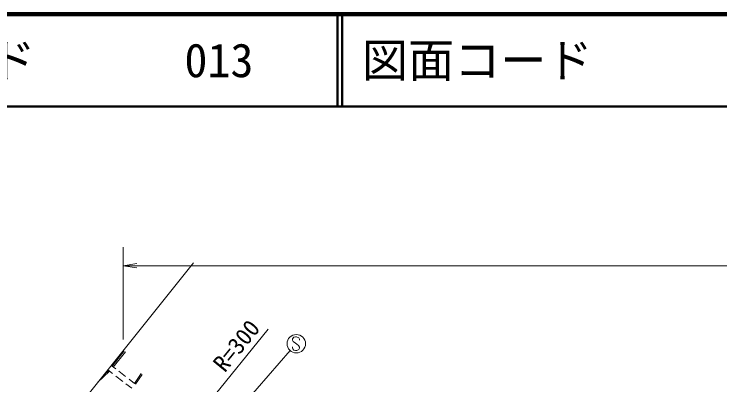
# Model space of a CAD drawing. Units: millimetres, scale not verified. Extents: x 40000 to 680000, y 20000 to 380000.
# Drawn here: x 82683 to 159176, y 339842 to 380000 of the extents above; entities that cross this region are included whole.
import ezdxf
from ezdxf.enums import TextEntityAlignment as Align

# ---------------------------------------------------------------- set-up
doc = ezdxf.new("R2010")
doc.units = ezdxf.units.MM
doc.header["$LTSCALE"] = 1000
for name, color, linetype, lineweight in [('M-BGD', 7, 'Continuous', 13), ('M-BMK-SRVR', 3, 'Continuous', 13), ('M-STR-HTXT', 7, 'Continuous', 13), ('M-STR-STR3', 7, 'Continuous', 13), ('M-STR-STRC', 7, 'Continuous', 13), ('M-TTL', 2, 'Continuous', 140), ('M-TTL-LINE', 7, 'Continuous', 50)]:
    doc.layers.add(name, color=color, linetype=linetype, lineweight=lineweight)
doc.layers.add('M-TTL-TXT', color=7, linetype='Continuous')
doc.styles.add('ＭＳ ゴシック', font='')
doc.styles.get('ＭＳ ゴシック').set_extended_font_data('MS Gothic')

# ---------------------------------------------------------------- blocks, each defined once
blk = doc.blocks.new('open_arrow')
at = {"color": 0, "linetype": 'Continuous', "lineweight": -2}
blk.add_lwpolyline([(7.5, 1.25), (0, 0), (7.5, -1.25)], dxfattribs=at)

msp = doc.modelspace()

# ---------------------------------------------------------------- linework, layer by layer
at = {"layer": 'M-BGD'}
for p, q in [((93307, 341867), (94621, 343519)), ((93426, 341775), (94739, 343426)), ((93690, 341572), (93212, 341940)), ((91756, 340124), (93034, 341320)), ((92416, 340947), (92914, 341413)), ((93357, 341071), (92837, 341472)), ((94760, 340746), (94019, 341318)), ((94456, 340223), (93720, 340791)), ((95725, 340003), (95145, 340450)), ((96446, 341057), (95727, 340001)), ((96570, 340973), (95846, 339909)), ((95426, 339475), (94805, 339954))]:
    msp.add_line(p, q, dxfattribs=at)
at = {"layer": 'M-BMK-SRVR'}
msp.add_line((102138, 353073), (77729, 322629), dxfattribs=at)
at = {"layer": 'M-STR-HTXT'}
msp.add_line((110221, 345884), (85366, 315212), dxfattribs=at)
at = {"layer": 'M-STR-STR3'}
for p, q in [((94519, 344751), (94519, 354751)), ((94519, 352751), (236173, 352751))]:
    msp.add_line(p, q, dxfattribs=at)
at = {"layer": 'M-STR-STRC'}
for p, q in [((112983, 344996), (112860, 344812)), ((113176, 345062), (112983, 344996)), ((113297, 345059), (113176, 345062)), ((113547, 344941), (113297, 345059)), ((112860, 344812), (112862, 344680)), ((112862, 344680), (112925, 344551)), ((112925, 344551), (113181, 344369)), ((113181, 344369), (113310, 344238)), ((113310, 344238), (113489, 344122)), ((113610, 344809), (113547, 344941)), ((113610, 344680), (113610, 344809)), ((92622, 320773), (112607, 343548)), ((112862, 343832), (112860, 343953)), ((112902, 343730), (112862, 343832)), ((112986, 343619), (112902, 343730)), ((113173, 343558), (112986, 343619)), ((113307, 343558), (113173, 343558)), ((113407, 343587), (113307, 343558)), ((113550, 343680), (113407, 343587)), ((113489, 344122), (113615, 343922)), ((113610, 343811), (113550, 343680)), ((113615, 343922), (113610, 343811))]:
    msp.add_line(p, q, dxfattribs=at)
msp.add_circle((113267, 344299), 1000, dxfattribs=at)
at = {"layer": 'M-TTL'}
msp.add_line((680000, 380000), (40000, 380000), dxfattribs=at)
at = {"layer": 'M-TTL-LINE'}
for p, q in [((117750, 380000), (117750, 370000)), ((118250, 380000), (118250, 370000)), ((40000, 370000), (680000, 370000))]:
    msp.add_line(p, q, dxfattribs=at)

# ---------------------------------------------------------------- block references
at = {"layer": 'M-STR-STR3', "xscale": 193, "yscale": 193}
msp.add_blockref('open_arrow', (94519, 352751), dxfattribs=at)

# ---------------------------------------------------------------- texts
at = {"layer": 'M-STR-HTXT', "style": 'ＭＳ ゴシック'}
msp.add_text('R=300', height=1833, rotation=50.837, dxfattribs=at).set_placement((104803, 341671), align=Align.MIDDLE_LEFT)
at = {"layer": 'M-TTL-TXT', "style": 'ＭＳ ゴシック'}
for s, p in [('路線コード', (60000, 375000)), ('図面コード', (120380, 375000)), ('013', (101142, 375000))]:
    msp.add_text(s, height=3666, dxfattribs=at).set_placement(p, align=Align.MIDDLE_LEFT)

doc.saveas('drawing.dxf')
